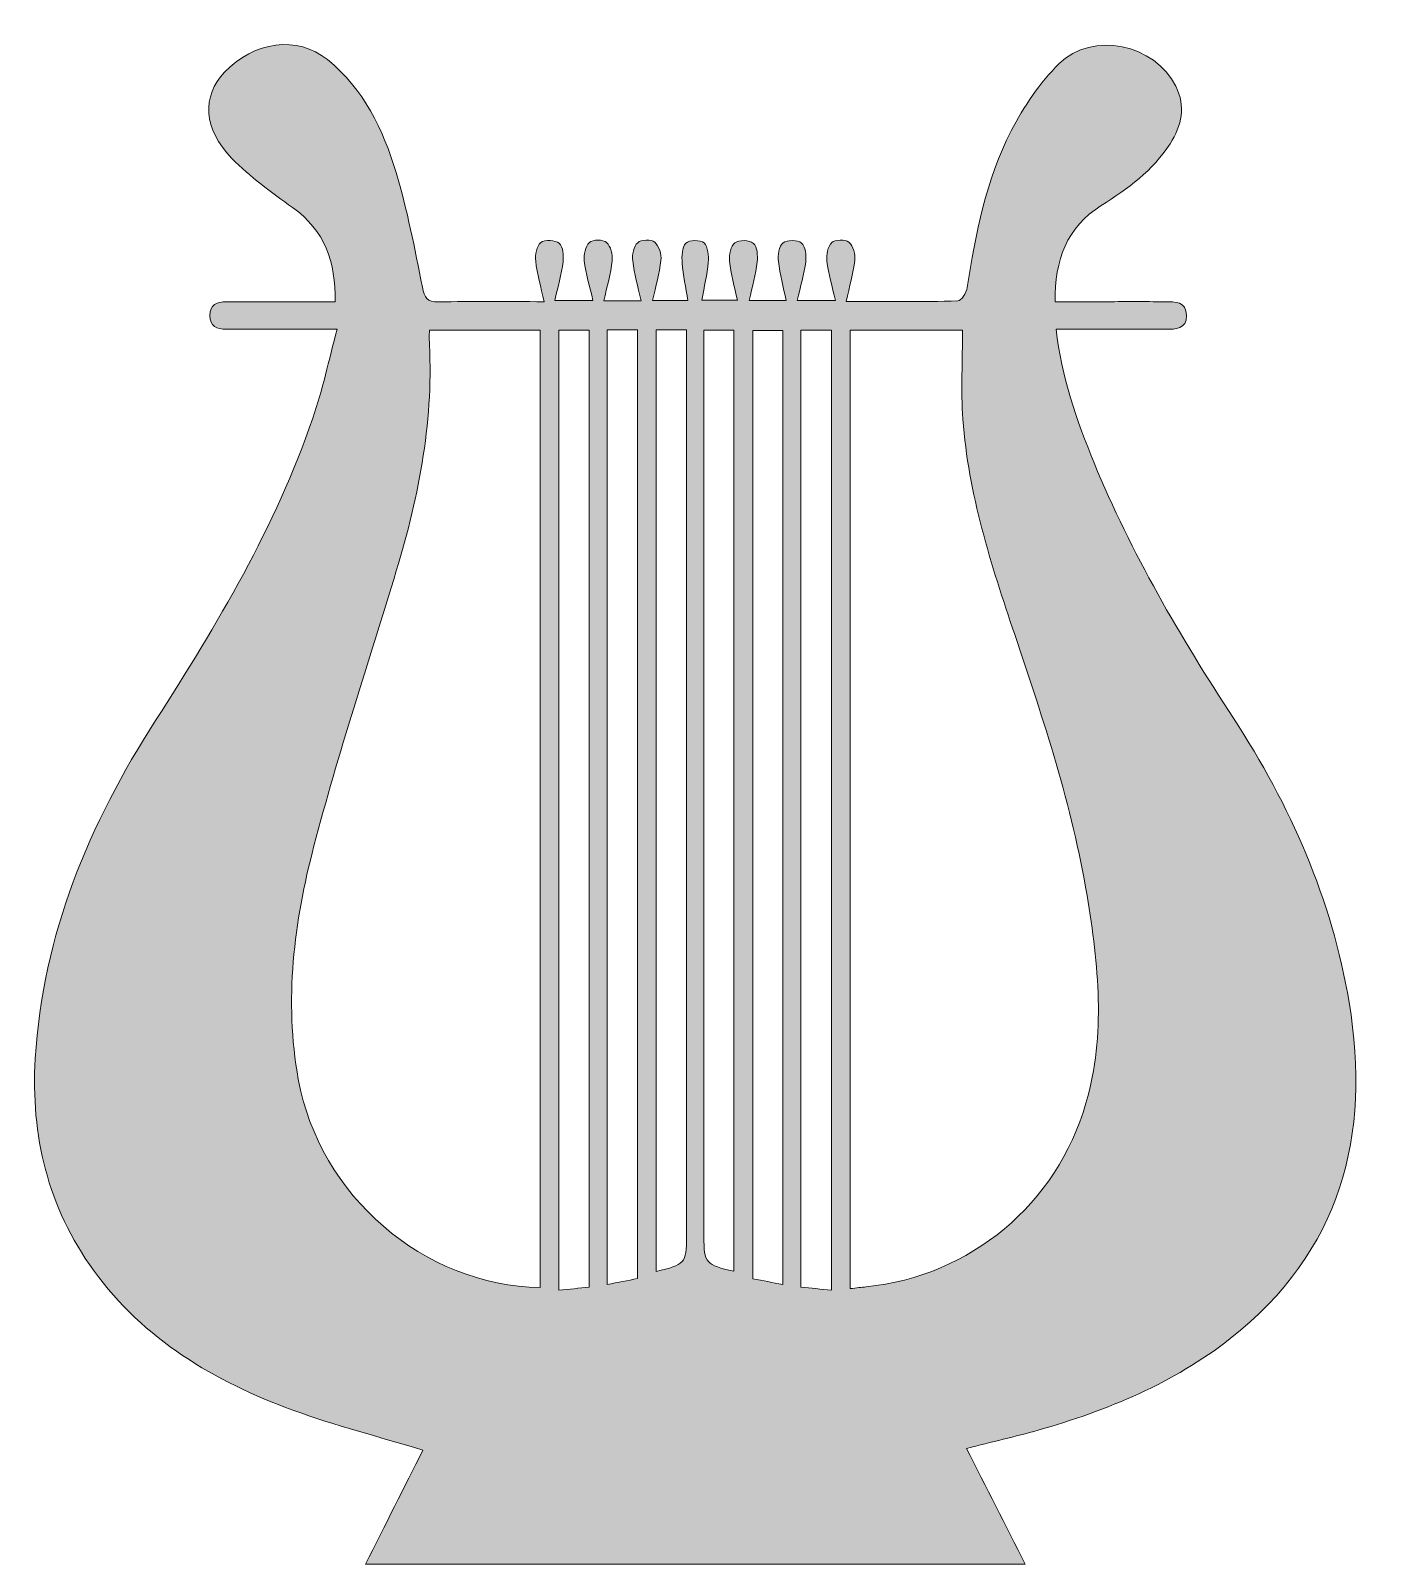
# Model space of a CAD drawing. Header units: inches. Extents: x 9.99 to 15.05, y -15.37 to -9.58.
import ezdxf

# ---------------------------------------------------------------- set-up
doc = ezdxf.new("R2010")
doc.units = ezdxf.units.IN
doc.header["$MEASUREMENT"] = 0
doc.layers.add('Icons', color=7, linetype='Continuous')

msp = doc.modelspace()

# ---------------------------------------------------------------- hatches: boundary and pattern name
at = {"layer": 'Icons', "true_color": 0xffffff}
h = msp.add_hatch(color=7, dxfattribs=at)
h.dxf.hatch_style = 2
edge = h.paths.add_edge_path()
edge.add_spline(control_points=[(13.5259, -14.9326), (13.6, -15.0795), (13.6719, -15.2222), (13.7468, -15.3706), (12.9139, -15.3706), (12.0896, -15.3706), (11.2548, -15.3706), (11.3294, -15.2225), (11.4018, -15.0787), (11.472, -14.9392), (11.3061, -14.8888), (11.1406, -14.8466), (10.9809, -14.7883), (10.6841, -14.6798), (10.4185, -14.5221), (10.2282, -14.2601), (10.0548, -14.0215), (9.9905, -13.751), (10.0078, -13.4607), (10.0358, -12.9917), (10.2116, -12.5732), (10.4623, -12.1836), (10.6956, -11.8209), (10.9156, -11.4518), (11.0563, -11.0416), (11.0928, -10.9352), (11.1163, -10.8243), (11.1484, -10.7058), (11.0187, -10.7058), (10.9018, -10.7058), (10.7849, -10.7058), (10.7663, -10.7058), (10.7477, -10.7054), (10.7292, -10.7058), (10.6933, -10.7066), (10.6676, -10.6936), (10.667, -10.6541), (10.6664, -10.613), (10.6956, -10.6025), (10.7295, -10.6023), (10.8429, -10.6016), (10.9564, -10.6019), (11.0698, -10.6018), (11.092, -10.6018), (11.1141, -10.6018), (11.1402, -10.6018), (11.1431, -10.4516), (11.1012, -10.333), (10.98, -10.2464), (10.8999, -10.1892), (10.8189, -10.1304), (10.7503, -10.0605), (10.6424, -9.9504), (10.6369, -9.825), (10.7224, -9.7354), (10.8343, -9.6179), (10.9977, -9.5958), (11.1114, -9.6872), (11.2487, -9.7977), (11.3215, -9.9514), (11.3707, -10.1141), (11.4133, -10.2554), (11.4412, -10.4014), (11.4702, -10.5464), (11.4781, -10.5863), (11.4875, -10.6034), (11.5306, -10.6026), (11.658, -10.6003), (11.7856, -10.6018), (11.9298, -10.6018), (11.9174, -10.5446), (11.9035, -10.4972), (11.8981, -10.4489), (11.8955, -10.4256), (11.9016, -10.391), (11.9172, -10.3789), (11.9322, -10.3672), (11.9726, -10.3688), (11.9871, -10.3814), (12.0017, -10.3942), (12.0043, -10.4284), (12.0014, -10.4519), (11.9954, -10.4988), (11.9821, -10.5446), (11.9703, -10.5976), (12.0226, -10.5976), (12.0606, -10.5976), (12.1144, -10.5976), (12.1019, -10.5431), (12.0874, -10.4959), (12.0815, -10.4476), (12.0787, -10.4247), (12.0857, -10.3924), (12.101, -10.3782), (12.1135, -10.3667), (12.1534, -10.3665), (12.1659, -10.3779), (12.1816, -10.3922), (12.1896, -10.4244), (12.187, -10.4473), (12.1817, -10.4959), (12.1675, -10.5435), (12.1554, -10.598), (12.2068, -10.598), (12.2427, -10.598), (12.2962, -10.598), (12.2842, -10.5434), (12.2704, -10.4961), (12.2647, -10.4479), (12.2621, -10.4251), (12.2683, -10.3931), (12.2833, -10.379), (12.2958, -10.3673), (12.3351, -10.3663), (12.3481, -10.3774), (12.3641, -10.3911), (12.3735, -10.4231), (12.3711, -10.4457), (12.3661, -10.4947), (12.3518, -10.5427), (12.3399, -10.5977), (12.3889, -10.5977), (12.423, -10.5977), (12.473, -10.5977), (12.4651, -10.5484), (12.4551, -10.5024), (12.4515, -10.4559), (12.4496, -10.4305), (12.4503, -10.3966), (12.4651, -10.3808), (12.4769, -10.3683), (12.5216, -10.3675), (12.534, -10.3796), (12.5493, -10.3946), (12.5522, -10.4287), (12.5501, -10.4538), (12.5463, -10.4992), (12.5349, -10.5439), (12.5253, -10.5963), (12.5732, -10.5963), (12.6086, -10.5963), (12.66, -10.5963), (12.649, -10.5442), (12.6353, -10.4967), (12.6303, -10.4482), (12.6279, -10.4252), (12.6349, -10.391), (12.6506, -10.3791), (12.6659, -10.3676), (12.7057, -10.369), (12.7204, -10.3815), (12.7349, -10.3939), (12.7376, -10.428), (12.7347, -10.4513), (12.7291, -10.4979), (12.7161, -10.5437), (12.7045, -10.5971), (12.7558, -10.5971), (12.7918, -10.5971), (12.8442, -10.5971), (12.8334, -10.5455), (12.8202, -10.4982), (12.8149, -10.4501), (12.8123, -10.4266), (12.8171, -10.3922), (12.8324, -10.3797), (12.8472, -10.3677), (12.8876, -10.3682), (12.9023, -10.3804), (12.9172, -10.3929), (12.921, -10.4273), (12.9181, -10.4507), (12.9122, -10.4975), (12.8984, -10.5433), (12.8861, -10.597), (12.9383, -10.597), (12.9761, -10.597), (13.0301, -10.597), (13.0181, -10.544), (13.0039, -10.4969), (12.9981, -10.4488), (12.9953, -10.4258), (13.0013, -10.3936), (13.0163, -10.3789), (13.0285, -10.3671), (13.0684, -10.3661), (13.0812, -10.3773), (13.0971, -10.3912), (13.106, -10.4234), (13.1035, -10.4462), (13.0981, -10.495), (13.0835, -10.5428), (13.0704, -10.6014), (13.2214, -10.6014), (13.357, -10.6028), (13.4924, -10.5991), (13.5051, -10.5988), (13.5249, -10.5677), (13.5279, -10.5488), (13.5608, -10.345), (13.599, -10.1417), (13.694, -9.9571), (13.7413, -9.8652), (13.8022, -9.7753), (13.8752, -9.7028), (14.0007, -9.5782), (14.2372, -9.6291), (14.3163, -9.7883), (14.3538, -9.8638), (14.3385, -9.9371), (14.2945, -10.0052), (14.2291, -10.1065), (14.1344, -10.176), (14.0344, -10.2388), (13.9036, -10.3209), (13.8588, -10.4439), (13.8602, -10.6018), (13.9224, -10.6018), (13.9811, -10.6018), (14.0399, -10.6018), (14.1182, -10.6018), (14.1966, -10.6014), (14.275, -10.602), (14.3124, -10.6023), (14.3559, -10.5999), (14.3564, -10.6536), (14.3569, -10.7069), (14.3154, -10.706), (14.2767, -10.7059), (14.1408, -10.7056), (14.0049, -10.7058), (13.8641, -10.7058), (13.8844, -10.8856), (13.9414, -11.0496), (14.0076, -11.2109), (14.1474, -11.5515), (14.3328, -11.8673), (14.5335, -12.1747), (14.7486, -12.504), (14.9058, -12.8586), (14.9706, -13.2479), (15.0546, -13.7515), (14.9395, -14.1901), (14.5218, -14.5179), (14.3062, -14.687), (14.0574, -14.7893), (13.7962, -14.8638), (13.7093, -14.8885), (13.621, -14.9085), (13.5259, -14.9326)], knot_values=[0, 0, 0, 0, 1, 1, 1, 2, 2, 2, 3, 3, 3, 4, 4, 4, 5, 5, 5, 6, 6, 6, 7, 7, 7, 8, 8, 8, 9, 9, 9, 10, 10, 10, 11, 11, 11, 12, 12, 12, 13, 13, 13, 14, 14, 14, 15, 15, 15, 16, 16, 16, 17, 17, 17, 18, 18, 18, 19, 19, 19, 20, 20, 20, 21, 21, 21, 22, 22, 22, 23, 23, 23, 24, 24, 24, 25, 25, 25, 26, 26, 26, 27, 27, 27, 28, 28, 28, 29, 29, 29, 30, 30, 30, 31, 31, 31, 32, 32, 32, 33, 33, 33, 34, 34, 34, 35, 35, 35, 36, 36, 36, 37, 37, 37, 38, 38, 38, 39, 39, 39, 40, 40, 40, 41, 41, 41, 42, 42, 42, 43, 43, 43, 44, 44, 44, 45, 45, 45, 46, 46, 46, 47, 47, 47, 48, 48, 48, 49, 49, 49, 50, 50, 50, 51, 51, 51, 52, 52, 52, 53, 53, 53, 54, 54, 54, 55, 55, 55, 56, 56, 56, 57, 57, 57, 58, 58, 58, 59, 59, 59, 60, 60, 60, 61, 61, 61, 62, 62, 62, 63, 63, 63, 64, 64, 64, 65, 65, 65, 66, 66, 66, 67, 67, 67, 68, 68, 68, 69, 69, 69, 70, 70, 70, 71, 71, 71, 72, 72, 72, 73, 73, 73, 74, 74, 74, 75, 75, 75, 76, 76, 76, 77, 77, 77, 78, 78, 78, 79, 79, 79, 80, 80, 80, 81, 81, 81, 82, 82, 82, 83, 83, 83, 83], degree=3, periodic=1)
edge = h.paths.add_edge_path()
edge.add_spline(control_points=[(11.4975, -10.7092), (11.4964, -10.7204), (11.4946, -10.7284), (11.4951, -10.7362), (11.5148, -11.0387), (11.4591, -11.3306), (11.3716, -11.6182), (11.2664, -11.9642), (11.1516, -12.3079), (11.0605, -12.6576), (10.9857, -12.9449), (10.9472, -13.2394), (11.0015, -13.5387), (11.0811, -13.9772), (11.4741, -14.3182), (11.9152, -14.3251), (11.9152, -13.1199), (11.9152, -11.9147), (11.9152, -10.7092), (11.7736, -10.7092), (11.6364, -10.7092), (11.4975, -10.7092)], knot_values=[0, 0, 0, 0, 1, 1, 1, 2, 2, 2, 3, 3, 3, 4, 4, 4, 5, 5, 5, 6, 6, 6, 7, 7, 7, 7], degree=3, periodic=1)
edge = h.paths.add_edge_path()
edge.add_spline(control_points=[(13.0865, -10.7095), (13.0865, -11.9183), (13.0865, -13.123), (13.0865, -14.3292), (13.1098, -14.3266), (13.1282, -14.3243), (13.1466, -14.3225), (13.5415, -14.2822), (13.8663, -14.0101), (13.9766, -13.6287), (14.0521, -13.3676), (14.0239, -13.1063), (13.9806, -12.8449), (13.9246, -12.5067), (13.8167, -12.1829), (13.7076, -11.8592), (13.6182, -11.594), (13.5318, -11.3272), (13.5118, -11.0457), (13.504, -10.9353), (13.5105, -10.824), (13.5105, -10.7095), (13.3652, -10.7095), (13.2279, -10.7095), (13.0865, -10.7095)], knot_values=[0, 0, 0, 0, 1, 1, 1, 2, 2, 2, 3, 3, 3, 4, 4, 4, 5, 5, 5, 6, 6, 6, 7, 7, 7, 8, 8, 8, 8], degree=3, periodic=1)
edge = h.paths.add_edge_path()
edge.add_spline(control_points=[(12.0998, -14.3242), (12.0998, -13.1124), (12.0998, -11.9107), (12.0998, -10.7093), (12.059, -10.7093), (12.0227, -10.7093), (11.9851, -10.7093), (11.9851, -11.9186), (11.9851, -13.1243), (11.9851, -14.3351), (12.026, -14.3312), (12.0623, -14.3277), (12.0998, -14.3242)], knot_values=[0, 0, 0, 0, 1, 1, 1, 2, 2, 2, 3, 3, 3, 4, 4, 4, 4], degree=3, periodic=1)
edge = h.paths.add_edge_path()
edge.add_spline(control_points=[(13.0157, -14.3355), (13.0157, -13.1202), (13.0157, -11.9145), (13.0157, -10.7093), (12.9748, -10.7093), (12.9385, -10.7093), (12.8997, -10.7093), (12.8997, -11.9148), (12.8997, -13.1168), (12.8997, -14.3237), (12.9382, -14.3276), (12.9747, -14.3313), (13.0157, -14.3355)], knot_values=[0, 0, 0, 0, 1, 1, 1, 2, 2, 2, 3, 3, 3, 4, 4, 4, 4], degree=3, periodic=1)
edge = h.paths.add_edge_path()
edge.add_spline(control_points=[(12.1685, -10.7079), (12.1685, -11.9114), (12.1685, -13.1094), (12.1685, -14.314), (12.2096, -14.3059), (12.2465, -14.2986), (12.2826, -14.2915), (12.2826, -13.0929), (12.2826, -11.9014), (12.2826, -10.7079), (12.2437, -10.7079), (12.209, -10.7079), (12.1685, -10.7079)], knot_values=[0, 0, 0, 0, 1, 1, 1, 2, 2, 2, 3, 3, 3, 4, 4, 4, 4], degree=3, periodic=1)
edge = h.paths.add_edge_path()
edge.add_spline(control_points=[(12.8311, -14.3135), (12.8311, -13.1078), (12.8311, -11.9084), (12.8311, -10.7103), (12.7908, -10.7103), (12.7548, -10.7103), (12.7182, -10.7103), (12.7182, -11.9065), (12.7182, -13.0981), (12.7182, -14.2924), (12.7573, -14.2997), (12.7929, -14.3064), (12.8311, -14.3135)], knot_values=[0, 0, 0, 0, 1, 1, 1, 2, 2, 2, 3, 3, 3, 4, 4, 4, 4], degree=3, periodic=1)
edge = h.paths.add_edge_path()
edge.add_spline(control_points=[(12.3528, -10.7076), (12.3528, -11.897), (12.3528, -13.0803), (12.3528, -14.2641), (12.4608, -14.2405), (12.4678, -14.2324), (12.4678, -14.1336), (12.4678, -13.0175), (12.4678, -11.9015), (12.4678, -10.7855), (12.4678, -10.7599), (12.4678, -10.7343), (12.4678, -10.7076), (12.4244, -10.7076), (12.3918, -10.7076), (12.3528, -10.7076)], knot_values=[0, 0, 0, 0, 1, 1, 1, 2, 2, 2, 3, 3, 3, 4, 4, 4, 5, 5, 5, 5], degree=3, periodic=1)
edge = h.paths.add_edge_path()
edge.add_spline(control_points=[(12.6465, -14.263), (12.6465, -13.0783), (12.6465, -11.8939), (12.6465, -10.7092), (12.6078, -10.7092), (12.5736, -10.7092), (12.5334, -10.7092), (12.5334, -10.7389), (12.5334, -10.7652), (12.5334, -10.7915), (12.5334, -11.9053), (12.5334, -13.019), (12.5334, -14.1328), (12.5334, -14.2326), (12.5409, -14.2414), (12.6465, -14.263)], knot_values=[0, 0, 0, 0, 1, 1, 1, 2, 2, 2, 3, 3, 3, 4, 4, 4, 5, 5, 5, 5], degree=3, periodic=1)

# ---------------------------------------------------------------- linework, layer by layer
at = {"layer": 'Icons', "lineweight": 0}
for points, knots in [([(13.5259, -14.9326), (13.6, -15.0795), (13.6719, -15.2222), (13.7468, -15.3706), (12.9139, -15.3706), (12.0896, -15.3706), (11.2548, -15.3706), (11.3294, -15.2225), (11.4018, -15.0787), (11.472, -14.9392), (11.3061, -14.8888), (11.1406, -14.8466), (10.9809, -14.7883), (10.6841, -14.6798), (10.4185, -14.5221), (10.2282, -14.2601), (10.0548, -14.0215), (9.9905, -13.751), (10.0078, -13.4607), (10.0358, -12.9917), (10.2116, -12.5732), (10.4623, -12.1836), (10.6956, -11.8209), (10.9156, -11.4518), (11.0563, -11.0416), (11.0928, -10.9352), (11.1163, -10.8243), (11.1484, -10.7058), (11.0187, -10.7058), (10.9018, -10.7058), (10.7849, -10.7058), (10.7663, -10.7058), (10.7477, -10.7054), (10.7292, -10.7058), (10.6933, -10.7066), (10.6676, -10.6936), (10.667, -10.6541), (10.6664, -10.613), (10.6956, -10.6025), (10.7295, -10.6023), (10.8429, -10.6016), (10.9564, -10.6019), (11.0698, -10.6018), (11.092, -10.6018), (11.1141, -10.6018), (11.1402, -10.6018), (11.1431, -10.4516), (11.1012, -10.333), (10.98, -10.2464), (10.8999, -10.1892), (10.8189, -10.1304), (10.7503, -10.0605), (10.6424, -9.9504), (10.6369, -9.825), (10.7224, -9.7354), (10.8343, -9.6179), (10.9977, -9.5958), (11.1114, -9.6872), (11.2487, -9.7977), (11.3215, -9.9514), (11.3707, -10.1141), (11.4133, -10.2554), (11.4412, -10.4014), (11.4702, -10.5464), (11.4781, -10.5863), (11.4875, -10.6034), (11.5306, -10.6026), (11.658, -10.6003), (11.7856, -10.6018), (11.9298, -10.6018), (11.9174, -10.5446), (11.9035, -10.4972), (11.8981, -10.4489), (11.8955, -10.4256), (11.9016, -10.391), (11.9172, -10.3789), (11.9322, -10.3672), (11.9726, -10.3688), (11.9871, -10.3814), (12.0017, -10.3942), (12.0043, -10.4284), (12.0014, -10.4519), (11.9954, -10.4988), (11.9821, -10.5446), (11.9703, -10.5976), (12.0226, -10.5976), (12.0606, -10.5976), (12.1144, -10.5976), (12.1019, -10.5431), (12.0874, -10.4959), (12.0815, -10.4476), (12.0787, -10.4247), (12.0857, -10.3924), (12.101, -10.3782), (12.1135, -10.3667), (12.1534, -10.3665), (12.1659, -10.3779), (12.1816, -10.3922), (12.1896, -10.4244), (12.187, -10.4473), (12.1817, -10.4959), (12.1675, -10.5435), (12.1554, -10.598), (12.2068, -10.598), (12.2427, -10.598), (12.2962, -10.598), (12.2842, -10.5434), (12.2704, -10.4961), (12.2647, -10.4479), (12.2621, -10.4251), (12.2683, -10.3931), (12.2833, -10.379), (12.2958, -10.3673), (12.3351, -10.3663), (12.3481, -10.3774), (12.3641, -10.3911), (12.3735, -10.4231), (12.3711, -10.4457), (12.3661, -10.4947), (12.3518, -10.5427), (12.3399, -10.5977), (12.3889, -10.5977), (12.423, -10.5977), (12.473, -10.5977), (12.4651, -10.5484), (12.4551, -10.5024), (12.4515, -10.4559), (12.4496, -10.4305), (12.4503, -10.3966), (12.4651, -10.3808), (12.4769, -10.3683), (12.5216, -10.3675), (12.534, -10.3796), (12.5493, -10.3946), (12.5522, -10.4287), (12.5501, -10.4538), (12.5463, -10.4992), (12.5349, -10.5439), (12.5253, -10.5963), (12.5732, -10.5963), (12.6086, -10.5963), (12.66, -10.5963), (12.649, -10.5442), (12.6353, -10.4967), (12.6303, -10.4482), (12.6279, -10.4252), (12.6349, -10.391), (12.6506, -10.3791), (12.6659, -10.3676), (12.7057, -10.369), (12.7204, -10.3815), (12.7349, -10.3939), (12.7376, -10.428), (12.7347, -10.4513), (12.7291, -10.4979), (12.7161, -10.5437), (12.7045, -10.5971), (12.7558, -10.5971), (12.7918, -10.5971), (12.8442, -10.5971), (12.8334, -10.5455), (12.8202, -10.4982), (12.8149, -10.4501), (12.8123, -10.4266), (12.8171, -10.3922), (12.8324, -10.3797), (12.8472, -10.3677), (12.8876, -10.3682), (12.9023, -10.3804), (12.9172, -10.3929), (12.921, -10.4273), (12.9181, -10.4507), (12.9122, -10.4975), (12.8984, -10.5433), (12.8861, -10.597), (12.9383, -10.597), (12.9761, -10.597), (13.0301, -10.597), (13.0181, -10.544), (13.0039, -10.4969), (12.9981, -10.4488), (12.9953, -10.4258), (13.0013, -10.3936), (13.0163, -10.3789), (13.0285, -10.3671), (13.0684, -10.3661), (13.0812, -10.3773), (13.0971, -10.3912), (13.106, -10.4234), (13.1035, -10.4462), (13.0981, -10.495), (13.0835, -10.5428), (13.0704, -10.6014), (13.2214, -10.6014), (13.357, -10.6028), (13.4924, -10.5991), (13.5051, -10.5988), (13.5249, -10.5677), (13.5279, -10.5488), (13.5608, -10.345), (13.599, -10.1417), (13.694, -9.9571), (13.7413, -9.8652), (13.8022, -9.7753), (13.8752, -9.7028), (14.0007, -9.5782), (14.2372, -9.6291), (14.3163, -9.7883), (14.3538, -9.8638), (14.3385, -9.9371), (14.2945, -10.0052), (14.2291, -10.1065), (14.1344, -10.176), (14.0344, -10.2388), (13.9036, -10.3209), (13.8588, -10.4439), (13.8602, -10.6018), (13.9224, -10.6018), (13.9811, -10.6018), (14.0399, -10.6018), (14.1182, -10.6018), (14.1966, -10.6014), (14.275, -10.602), (14.3124, -10.6023), (14.3559, -10.5999), (14.3564, -10.6536), (14.3569, -10.7069), (14.3154, -10.706), (14.2767, -10.7059), (14.1408, -10.7056), (14.0049, -10.7058), (13.8641, -10.7058), (13.8844, -10.8856), (13.9414, -11.0496), (14.0076, -11.2109), (14.1474, -11.5515), (14.3328, -11.8673), (14.5335, -12.1747), (14.7486, -12.504), (14.9058, -12.8586), (14.9706, -13.2479), (15.0546, -13.7515), (14.9395, -14.1901), (14.5218, -14.5179), (14.3062, -14.687), (14.0574, -14.7893), (13.7962, -14.8638), (13.7093, -14.8885), (13.621, -14.9085), (13.5259, -14.9326)], [0, 0, 0, 0, 1, 1, 1, 2, 2, 2, 3, 3, 3, 4, 4, 4, 5, 5, 5, 6, 6, 6, 7, 7, 7, 8, 8, 8, 9, 9, 9, 10, 10, 10, 11, 11, 11, 12, 12, 12, 13, 13, 13, 14, 14, 14, 15, 15, 15, 16, 16, 16, 17, 17, 17, 18, 18, 18, 19, 19, 19, 20, 20, 20, 21, 21, 21, 22, 22, 22, 23, 23, 23, 24, 24, 24, 25, 25, 25, 26, 26, 26, 27, 27, 27, 28, 28, 28, 29, 29, 29, 30, 30, 30, 31, 31, 31, 32, 32, 32, 33, 33, 33, 34, 34, 34, 35, 35, 35, 36, 36, 36, 37, 37, 37, 38, 38, 38, 39, 39, 39, 40, 40, 40, 41, 41, 41, 42, 42, 42, 43, 43, 43, 44, 44, 44, 45, 45, 45, 46, 46, 46, 47, 47, 47, 48, 48, 48, 49, 49, 49, 50, 50, 50, 51, 51, 51, 52, 52, 52, 53, 53, 53, 54, 54, 54, 55, 55, 55, 56, 56, 56, 57, 57, 57, 58, 58, 58, 59, 59, 59, 60, 60, 60, 61, 61, 61, 62, 62, 62, 63, 63, 63, 64, 64, 64, 65, 65, 65, 66, 66, 66, 67, 67, 67, 68, 68, 68, 69, 69, 69, 70, 70, 70, 71, 71, 71, 72, 72, 72, 73, 73, 73, 74, 74, 74, 75, 75, 75, 76, 76, 76, 77, 77, 77, 78, 78, 78, 79, 79, 79, 80, 80, 80, 81, 81, 81, 82, 82, 82, 83, 83, 83, 83]), ([(11.4975, -10.7092), (11.4964, -10.7204), (11.4946, -10.7284), (11.4951, -10.7362), (11.5148, -11.0387), (11.4591, -11.3306), (11.3716, -11.6182), (11.2664, -11.9642), (11.1516, -12.3079), (11.0605, -12.6576), (10.9857, -12.9449), (10.9472, -13.2394), (11.0015, -13.5387), (11.0811, -13.9772), (11.4741, -14.3182), (11.9152, -14.3251), (11.9152, -13.1199), (11.9152, -11.9147), (11.9152, -10.7092), (11.7736, -10.7092), (11.6364, -10.7092), (11.4975, -10.7092)], [0, 0, 0, 0, 1, 1, 1, 2, 2, 2, 3, 3, 3, 4, 4, 4, 5, 5, 5, 6, 6, 6, 7, 7, 7, 7]), ([(12.0998, -14.3242), (12.0998, -13.1124), (12.0998, -11.9107), (12.0998, -10.7093), (12.059, -10.7093), (12.0227, -10.7093), (11.9851, -10.7093), (11.9851, -11.9186), (11.9851, -13.1243), (11.9851, -14.3351), (12.026, -14.3312), (12.0623, -14.3277), (12.0998, -14.3242)], [0, 0, 0, 0, 1, 1, 1, 2, 2, 2, 3, 3, 3, 4, 4, 4, 4]), ([(12.1685, -10.7079), (12.1685, -11.9114), (12.1685, -13.1094), (12.1685, -14.314), (12.2096, -14.3059), (12.2465, -14.2986), (12.2826, -14.2915), (12.2826, -13.0929), (12.2826, -11.9014), (12.2826, -10.7079), (12.2437, -10.7079), (12.209, -10.7079), (12.1685, -10.7079)], [0, 0, 0, 0, 1, 1, 1, 2, 2, 2, 3, 3, 3, 4, 4, 4, 4]), ([(12.3528, -10.7076), (12.3528, -11.897), (12.3528, -13.0803), (12.3528, -14.2641), (12.4608, -14.2405), (12.4678, -14.2324), (12.4678, -14.1336), (12.4678, -13.0175), (12.4678, -11.9015), (12.4678, -10.7855), (12.4678, -10.7599), (12.4678, -10.7343), (12.4678, -10.7076), (12.4244, -10.7076), (12.3918, -10.7076), (12.3528, -10.7076)], [0, 0, 0, 0, 1, 1, 1, 2, 2, 2, 3, 3, 3, 4, 4, 4, 5, 5, 5, 5]), ([(12.6465, -14.263), (12.6465, -13.0783), (12.6465, -11.8939), (12.6465, -10.7092), (12.6078, -10.7092), (12.5736, -10.7092), (12.5334, -10.7092), (12.5334, -10.7389), (12.5334, -10.7652), (12.5334, -10.7915), (12.5334, -11.9053), (12.5334, -13.019), (12.5334, -14.1328), (12.5334, -14.2326), (12.5409, -14.2414), (12.6465, -14.263)], [0, 0, 0, 0, 1, 1, 1, 2, 2, 2, 3, 3, 3, 4, 4, 4, 5, 5, 5, 5]), ([(12.8311, -14.3135), (12.8311, -13.1078), (12.8311, -11.9084), (12.8311, -10.7103), (12.7908, -10.7103), (12.7548, -10.7103), (12.7182, -10.7103), (12.7182, -11.9065), (12.7182, -13.0981), (12.7182, -14.2924), (12.7573, -14.2997), (12.7929, -14.3064), (12.8311, -14.3135)], [0, 0, 0, 0, 1, 1, 1, 2, 2, 2, 3, 3, 3, 4, 4, 4, 4]), ([(13.0157, -14.3355), (13.0157, -13.1202), (13.0157, -11.9145), (13.0157, -10.7093), (12.9748, -10.7093), (12.9385, -10.7093), (12.8997, -10.7093), (12.8997, -11.9148), (12.8997, -13.1168), (12.8997, -14.3237), (12.9382, -14.3276), (12.9747, -14.3313), (13.0157, -14.3355)], [0, 0, 0, 0, 1, 1, 1, 2, 2, 2, 3, 3, 3, 4, 4, 4, 4]), ([(13.0865, -10.7095), (13.0865, -11.9183), (13.0865, -13.123), (13.0865, -14.3292), (13.1098, -14.3266), (13.1282, -14.3243), (13.1466, -14.3225), (13.5415, -14.2822), (13.8663, -14.0101), (13.9766, -13.6287), (14.0521, -13.3676), (14.0239, -13.1063), (13.9806, -12.8449), (13.9246, -12.5067), (13.8167, -12.1829), (13.7076, -11.8592), (13.6182, -11.594), (13.5318, -11.3272), (13.5118, -11.0457), (13.504, -10.9353), (13.5105, -10.824), (13.5105, -10.7095), (13.3652, -10.7095), (13.2279, -10.7095), (13.0865, -10.7095)], [0, 0, 0, 0, 1, 1, 1, 2, 2, 2, 3, 3, 3, 4, 4, 4, 5, 5, 5, 6, 6, 6, 7, 7, 7, 8, 8, 8, 8])]:
    msp.add_open_spline(points, degree=3, knots=knots, dxfattribs=at)

doc.saveas('drawing.dxf')
